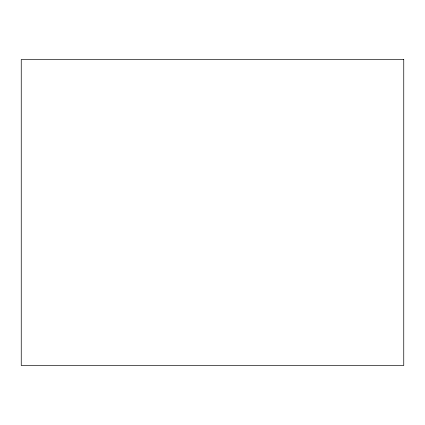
<?xml version="1.0" encoding="UTF-8"?>
<svg xmlns="http://www.w3.org/2000/svg" width="425" height="425" viewBox="0 0 425 425"><rect width="100%" height="100%" fill="white"/><g stroke="black" fill="none" stroke-linecap="round" stroke-linejoin="round"><path stroke-width="0.64" d="M403.75 59.5L21.25 59.5L21.25 365.5L403.75 365.5L403.75 59.5"/></g></svg>
